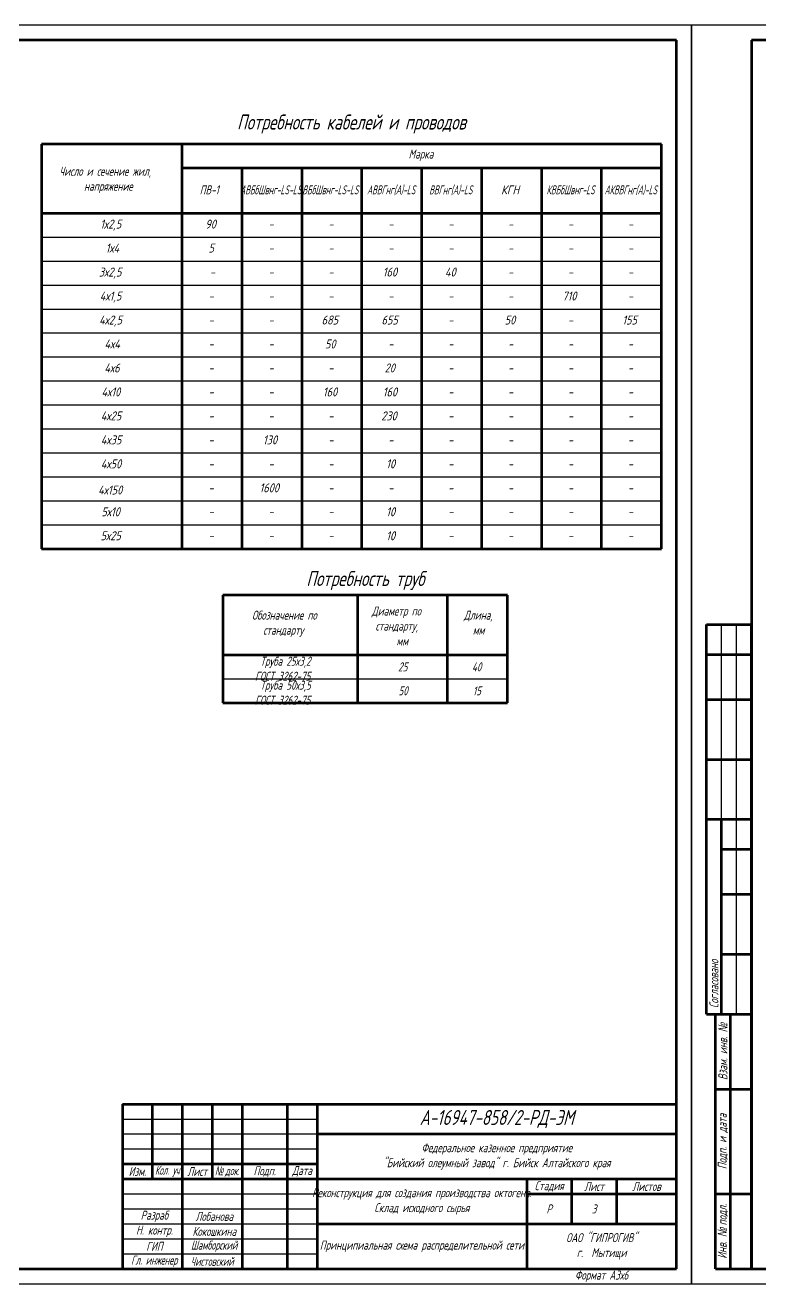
# Model space of a CAD drawing. Header units: millimetres. Extents: x -10490 to 5162, y -5053 to 76.
# Drawn here: x -7741.5 to -7496.2, y -814.1 to -394.1 of the extents above; entities that cross this region are included whole.
import ezdxf
from ezdxf.enums import TextEntityAlignment as Align

# ---------------------------------------------------------------- set-up
doc = ezdxf.new("R2010")
doc.units = ezdxf.units.MM
for name, color, linetype, lineweight in [('Рамка толстая', 7, 'Continuous', 60), ('Рамка тонкая', 5, 'Continuous', 25), ('ТаБлица', 253, 'Continuous', 25), ('Текст', 2, 'Continuous', 25), ('Штампы', 252, 'Continuous', 25)]:
    doc.layers.add(name, color=color, linetype=linetype, lineweight=lineweight)
doc.styles.add('SIMPLEX', font='simplex.shx', dxfattribs={"width": 0.7, "oblique": 15})

# ---------------------------------------------------------------- blocks, each defined once
blk = doc.blocks.new('A$C0CDB385D')
at = {"layer": 'Рамка толстая'}
for p, q in [((20, 415), (20, 5)), ((589, 415), (20, 415)), ((20, 5), (589, 5))]:
    blk.add_line(p, q, dxfattribs=at)
at = {"layer": 'Рамка тонкая'}
for p, q in [((0, 420), (0, 0)), ((594, 420), (0, 420)), ((0, 0), (594, 0))]:
    blk.add_line(p, q, dxfattribs=at)
blk = doc.blocks.new('A$C4AAC7058')
at = {"layer": 'Рамка толстая'}
for p, q in [((1778, 415), (20, 415)), ((1778, 5), (1778, 415)), ((20, 5), (1778, 5))]:
    blk.add_line(p, q, dxfattribs=at)
at = {"layer": 'Рамка тонкая'}
for p, q in [((1783, 420), (0, 420)), ((1783, 0), (1783, 420)), ((0, 0), (1783, 0))]:
    blk.add_line(p, q, dxfattribs=at)

msp = doc.modelspace()

# ---------------------------------------------------------------- linework, layer by layer
at = {"layer": 'Рамка тонкая'}
for p, q in [((-7736.04361, -464.85838), (-7529.04361, -464.85838)), ((-7736.04361, -472.85838), (-7529.04361, -472.85838)), ((-7736.04361, -480.85838), (-7529.04361, -480.85838)), ((-7736.04361, -488.85838), (-7529.04361, -488.85838)), ((-7736.04361, -496.85838), (-7529.04361, -496.85838)), ((-7736.04361, -504.85838), (-7529.04361, -504.85838)), ((-7736.04361, -512.85838), (-7529.04361, -512.85838)), ((-7736.04361, -520.85838), (-7529.04361, -520.85838)), ((-7736.04361, -528.85838), (-7529.04361, -528.85838)), ((-7736.04361, -536.85838), (-7529.04361, -536.85838)), ((-7736.04361, -544.85838), (-7529.04361, -544.85838)), ((-7736.04361, -552.85838), (-7529.04361, -552.85838)), ((-7736.04361, -560.85838), (-7529.04361, -560.85838)), ((-7675.47506, -612.30726), (-7580.47506, -612.30726))]:
    msp.add_line(p, q, dxfattribs=at)
at = {"layer": 'ТаБлица', "lineweight": 60}
for p, q in [((-7529.04361, -433.85838), (-7736.04361, -433.85838)), ((-7736.04361, -433.85838), (-7736.04361, -568.85838)), ((-7689.04361, -568.85838), (-7689.04361, -433.85838)), ((-7529.04361, -568.85838), (-7529.04361, -433.85838)), ((-7529.04361, -441.85838), (-7689.04361, -441.85838)), ((-7669.04361, -568.85838), (-7669.04361, -441.85838)), ((-7649.04361, -568.85838), (-7649.04361, -441.85838)), ((-7629.04361, -568.85838), (-7629.04361, -441.85838)), ((-7609.04361, -568.85838), (-7609.04361, -441.85838)), ((-7589.04361, -568.85838), (-7589.04361, -441.85838)), ((-7569.04361, -568.85838), (-7569.04361, -441.85838)), ((-7549.04361, -568.85838), (-7549.04361, -441.85838)), ((-7736.04361, -456.85838), (-7529.04361, -456.85838)), ((-7736.04361, -568.85838), (-7529.04361, -568.85838)), ((-7675.47506, -584.30726), (-7675.47506, -620.30726)), ((-7580.47506, -584.30726), (-7675.47506, -584.30726)), ((-7630.47506, -620.30726), (-7630.47506, -584.30726)), ((-7600.47506, -620.30726), (-7600.47506, -584.30726)), ((-7580.47506, -620.30726), (-7580.47506, -584.30726)), ((-7675.47506, -604.30726), (-7630.47506, -604.30726)), ((-7630.47506, -604.30726), (-7600.47506, -604.30726)), ((-7600.47506, -604.30726), (-7580.47506, -604.30726)), ((-7675.47506, -620.30726), (-7580.47506, -620.30726))]:
    msp.add_line(p, q, dxfattribs=at)
at = {"layer": 'Штампы', "lineweight": 60}
for p, q in [((-7514.04361, -724.14685), (-7514.04361, -594.14685)), ((-7514.04361, -594.14685), (-7499.04361, -594.14685)), ((-7499.04361, -724.14685), (-7499.04361, -594.14685)), ((-7514.04361, -604.14685), (-7499.04361, -604.14685)), ((-7514.04361, -619.14685), (-7499.04361, -619.14685)), ((-7514.04361, -639.14685), (-7499.04361, -639.14685)), ((-7514.04361, -659.14685), (-7499.04361, -659.14685)), ((-7509.04361, -724.14685), (-7509.04361, -659.14685)), ((-7509.04361, -669.14685), (-7499.04361, -669.14685)), ((-7509.04361, -684.14685), (-7499.04361, -684.14685)), ((-7509.04361, -704.14685), (-7499.04361, -704.14685)), ((-7514.04361, -724.14685), (-7499.04361, -724.14685)), ((-7511.04361, -809.14685), (-7511.04361, -724.14685)), ((-7511.04361, -724.14685), (-7499.04361, -724.14685)), ((-7506.04361, -809.14685), (-7506.04361, -724.14685)), ((-7499.04361, -809.14685), (-7499.04361, -724.14685)), ((-7511.04361, -749.14685), (-7499.04361, -749.14685)), ((-7709.04362, -754.14683), (-7524.04362, -754.14683)), ((-7709.04362, -754.14683), (-7709.04362, -809.14683)), ((-7699.04362, -754.14683), (-7699.04362, -779.14683)), ((-7689.04362, -754.14683), (-7689.04362, -809.14683)), ((-7679.04362, -754.14683), (-7679.04362, -779.14683)), ((-7669.04362, -754.14683), (-7669.04362, -809.14683)), ((-7654.04362, -754.14683), (-7654.04362, -809.14683)), ((-7644.04362, -754.14683), (-7644.04362, -809.14683)), ((-7644.04362, -764.14683), (-7524.04362, -764.14683)), ((-7709.04362, -774.14683), (-7644.04362, -774.14683)), ((-7709.04362, -779.14683), (-7524.04362, -779.14683)), ((-7574.04362, -779.14683), (-7574.04362, -809.14683)), ((-7559.04362, -779.14683), (-7559.04362, -794.14683)), ((-7544.04362, -779.14683), (-7544.04362, -794.14683)), ((-7574.04362, -784.14683), (-7524.04362, -784.14683)), ((-7511.04361, -784.14685), (-7499.04361, -784.14685)), ((-7644.04362, -794.14683), (-7524.04362, -794.14683)), ((-7511.04361, -809.14685), (-7499.04361, -809.14685))]:
    msp.add_line(p, q, dxfattribs=at)
at = {"layer": 'Штампы', "color": 5, "lineweight": 25}
for p, q in [((-7509.04361, -659.14685), (-7509.04361, -594.14685)), ((-7504.04361, -724.14685), (-7504.04361, -594.14685)), ((-7709.04362, -759.14683), (-7644.04362, -759.14683)), ((-7709.04362, -764.14683), (-7644.04362, -764.14683)), ((-7709.04362, -769.14683), (-7644.04362, -769.14683)), ((-7709.04362, -784.14683), (-7644.04362, -784.14683)), ((-7709.04362, -789.14683), (-7644.04362, -789.14683)), ((-7709.04362, -794.14683), (-7644.04362, -794.14683)), ((-7709.04362, -799.14683), (-7644.04362, -799.14683)), ((-7709.04362, -804.14683), (-7644.04362, -804.14683))]:
    msp.add_line(p, q, dxfattribs=at)

# ---------------------------------------------------------------- block references
for name, p in [('A$C4AAC7058', (-9302.04361, -814.14685)), ('A$C0CDB385D', (-7519.0436, -814.14684))]:
    msp.add_blockref(name, p)

# ---------------------------------------------------------------- texts
at = {"layer": 'Текст', "style": 'SIMPLEX', "oblique": 15, "width": 0.7}
for s, p in [('Потребность кабелей и проводов', (-7632.54361, -428.96999)), ('Потребность труб', (-7627.90857, -581.29582))]:
    msp.add_text(s, height=5, dxfattribs=at).set_placement(p, align=Align.CENTER)
at = {"layer": 'Текст', "char_height": 3, "attachment_point": 1, "style": 'SIMPLEX'}
for s, width, heights, insert in [('\\pi75.009;Марка', 159.4541864, [4.4326], (-7688.4978, -435.65082)), ('\\pi4.9723;Число и сечение жил, \\P\\pi13.209;напряжение', 45, [10.20556], (-7735.04361, -441.38797)), ('\\pi5.2752;ПВ-1', 18.4541864, [4.4326], (-7688.4978, -447.59281)), ('\\pi-1.2246;{\\W0.5;АВБбШвнг-LS-LS}', 18.4541864, [4.4326], (-7668.4978, -447.59281)), ('\\pi-0.47456;{\\W0.5;ВБбШвнг-LS-LS}', 18.4541864, [4.4326], (-7648.4978, -447.59281)), ('\\pi1.1326;{\\W0.5;АВВГнг(А)-LS}', 18.4541864, [4.4326], (-7628.4978, -447.59281)), ('\\pi1.8826;{\\W0.5;ВВГнг(А)-LS}', 18.4541864, [4.4326], (-7608.4978, -447.59281)), ('\\pi5.9109;{\\W0.8;КГН}', 18.4541864, [4.4326], (-7588.4978, -447.59281)), ('\\pi1.0612;{\\W0.5;КВБбШвнг-LS}', 18.4541864, [4.4326], (-7568.4978, -447.59281)), ('\\pi0.4183;{\\W0.5;АКВВГнг(А)-LS}', 18.4541864, [4.4326], (-7548.4978, -447.59281)), ('\\pi19.054;{\\W0.8;1х2,5}', 46.4541864, [4.4326], (-7735.4978, -459.03178)), ('\\pi7.1306;{\\W0.8;90}', 18.4541864, [4.4326], (-7688.4978, -459.03178)), ('\\pi8.1985;{\\W0.8;-}', 18.4541864, [4.4326], (-7668.4978, -459.03178)), ('\\pi8.1985;{\\W0.8;-}', 18.4541864, [4.4326], (-7648.4978, -459.03178)), ('\\pi8.1985;{\\W0.8;-}', 18.4541864, [4.4326], (-7628.4978, -459.03178)), ('\\pi8.1985;{\\W0.8;-}', 18.4541864, [4.4326], (-7608.4978, -459.03178)), ('\\pi8.1985;{\\W0.8;-}', 18.4541864, [4.4326], (-7588.4978, -459.03178)), ('\\pi8.1985;{\\W0.8;-}', 18.4541864, [4.4326], (-7568.4978, -459.03178)), ('\\pi8.1985;{\\W0.8;-}', 18.4541864, [4.4326], (-7548.4978, -459.03178)), ('\\pi20.865;{\\W0.8;1х4}', 46.4541864, [4.4326], (-7735.4978, -467.03178)), ('\\pi8.216;{\\W0.8;5}', 18.4541864, [4.4326], (-7688.4978, -467.03178)), ('\\pi8.1985;{\\W0.8;-}', 18.4541864, [4.4326], (-7668.4978, -467.03178)), ('\\pi8.1985;{\\W0.8;-}', 18.4541864, [4.4326], (-7648.4978, -467.03178)), ('\\pi8.1985;{\\W0.8;-}', 18.4541864, [4.4326], (-7628.4978, -467.03178)), ('\\pi8.1985;{\\W0.8;-}', 18.4541864, [4.4326], (-7608.4978, -467.03178)), ('\\pi8.1985;{\\W0.8;-}', 18.4541864, [4.4326], (-7588.4978, -467.03178)), ('\\pi8.1985;{\\W0.8;-}', 18.4541864, [4.4326], (-7568.4978, -467.03178)), ('\\pi8.1985;{\\W0.8;-}', 18.4541864, [4.4326], (-7548.4978, -467.03178)), ('\\pi18.616;{\\W0.8;3х2,5}', 46.4541864, [4.4326], (-7735.4978, -475.03178)), ('\\pi8.1985;{\\W0.8;-}', 18.4541864, [4.4326], (-7688.00727, -475.03178)), ('\\pi8.1985;{\\W0.8;-}', 18.4541864, [4.4326], (-7668.4978, -475.03178)), ('\\pi8.1985;{\\W0.8;-}', 18.4541864, [4.4326], (-7648.4978, -475.03178)), ('\\pi6.3874;{\\W0.8;160}', 18.4541864, [4.4326], (-7628.4978, -475.03178)), ('\\pi7.15;{\\W0.8;40}', 18.4541864, [4.4326], (-7608.4978, -475.03178)), ('\\pi8.1985;{\\W0.8;-}', 18.4541864, [4.4326], (-7588.4978, -475.03178)), ('\\pi8.1985;{\\W0.8;-}', 18.4541864, [4.4326], (-7568.4978, -475.03178)), ('\\pi8.1985;{\\W0.8;-}', 18.4541864, [4.4326], (-7548.4978, -475.03178)), ('\\pi18.902;{\\W0.8;4х1,5}', 46.4541864, [4.4326], (-7735.4978, -483.03178)), ('\\pi8.1985;{\\W0.8;-}', 18.4541864, [4.4326], (-7688.4978, -483.03178)), ('\\pi8.1985;{\\W0.8;-}', 18.4541864, [4.4326], (-7668.4978, -483.03178)), ('\\pi8.1985;{\\W0.8;-}', 18.4541864, [4.4326], (-7648.4978, -483.03178)), ('\\pi8.1985;{\\W0.8;-}', 18.4541864, [4.4326], (-7628.4978, -483.03178)), ('\\pi8.1985;{\\W0.8;-}', 18.4541864, [4.4326], (-7608.4978, -483.03178)), ('\\pi8.1985;{\\W0.8;-}', 18.4541864, [4.4326], (-7588.4978, -483.03178)), ('\\pi6.3303;{\\W0.8;710}', 18.4541864, [4.4326], (-7568.4978, -483.03178)), ('\\pi8.1985;{\\W0.8;-}', 18.4541864, [4.4326], (-7548.4978, -483.03178)), ('\\pi18.673;{\\W0.8;4х2,5}', 46.4541864, [4.4326], (-7735.4978, -491.03178)), ('\\pi5.9683;{\\W0.8;685}', 18.4541864, [4.4326], (-7648.4978, -491.03178)), ('\\pi5.9683;{\\W0.8;655}', 18.4541864, [4.4326], (-7628.4978, -491.03178)), ('\\pi7.0926;{\\W0.8;50}', 18.4541864, [4.4326], (-7588.4978, -491.03178)), ('\\pi6.368;{\\W0.8;155}', 18.4541864, [4.4326], (-7548.4978, -491.03178)), ('\\pi8.1985;{\\W0.8;-}', 18.4541864, [4.4326], (-7688.4978, -491.03178)), ('\\pi8.1985;{\\W0.8;-}', 18.4541864, [4.4326], (-7668.4978, -491.03178)), ('\\pi8.1985;{\\W0.8;-}', 18.4541864, [4.4326], (-7608.4978, -491.03178)), ('\\pi8.1985;{\\W0.8;-}', 18.4541864, [4.4326], (-7568.4978, -491.03178)), ('\\pi20.484;{\\W0.8;4х4}', 46.4541864, [4.4326], (-7735.4978, -499.03178)), ('\\pi7.0926;{\\W0.8;50}', 18.4541864, [4.4326], (-7648.4978, -499.03178)), ('\\pi8.1985;{\\W0.8;-}', 18.4541864, [4.4326], (-7688.4978, -499.03178)), ('\\pi8.1985;{\\W0.8;-}', 18.4541864, [4.4326], (-7668.4978, -499.03178)), ('\\pi8.1985;{\\W0.8;-}', 18.4541864, [4.4326], (-7628.4978, -499.03178)), ('\\pi8.1985;{\\W0.8;-}', 18.4541864, [4.4326], (-7608.4978, -499.03178)), ('\\pi8.1985;{\\W0.8;-}', 18.4541864, [4.4326], (-7588.4978, -499.03178)), ('\\pi8.1985;{\\W0.8;-}', 18.4541864, [4.4326], (-7568.4978, -499.03178)), ('\\pi8.1985;{\\W0.8;-}', 18.4541864, [4.4326], (-7548.4978, -499.03178)), ('\\pi20.445;{\\W0.8;4х6}', 46.4541864, [4.4326], (-7735.4978, -507.03178)), ('\\pi7.016;{\\W0.8;20}', 18.4541864, [4.4326], (-7628.4978, -507.03178)), ('\\pi8.1985;{\\W0.8;-}', 18.4541864, [4.4326], (-7688.4978, -507.03178)), ('\\pi8.1985;{\\W0.8;-}', 18.4541864, [4.4326], (-7668.4978, -507.03178)), ('\\pi8.1985;{\\W0.8;-}', 18.4541864, [4.4326], (-7648.4978, -507.03178)), ('\\pi8.1985;{\\W0.8;-}', 18.4541864, [4.4326], (-7608.4978, -507.03178)), ('\\pi8.1985;{\\W0.8;-}', 18.4541864, [4.4326], (-7588.4978, -507.03178)), ('\\pi8.1985;{\\W0.8;-}', 18.4541864, [4.4326], (-7568.4978, -507.03178)), ('\\pi8.1985;{\\W0.8;-}', 18.4541864, [4.4326], (-7548.4978, -507.03178)), ('\\pi19.493;{\\W0.8;4х10}', 46.4541864, [4.4326], (-7735.4978, -515.03178)), ('\\pi6.3874;{\\W0.8;160}', 18.4541864, [4.4326], (-7648.4978, -515.03178)), ('\\pi6.3874;{\\W0.8;160}', 18.4541864, [4.4326], (-7628.4978, -515.03178)), ('\\pi8.1985;{\\W0.8;-}', 18.4541864, [4.4326], (-7688.4978, -515.03178)), ('\\pi8.1985;{\\W0.8;-}', 18.4541864, [4.4326], (-7668.4978, -515.03178)), ('\\pi8.1985;{\\W0.8;-}', 18.4541864, [4.4326], (-7608.4978, -515.03178)), ('\\pi8.1985;{\\W0.8;-}', 18.4541864, [4.4326], (-7588.4978, -515.03178)), ('\\pi8.1985;{\\W0.8;-}', 18.4541864, [4.4326], (-7568.4978, -515.03178)), ('\\pi8.1985;{\\W0.8;-}', 18.4541864, [4.4326], (-7548.4978, -515.03178)), ('\\pi19.245;{\\W0.8;4х25}', 46.4541864, [4.4326], (-7735.4978, -523.03178)), ('\\pi8.1985;{\\W0.8;-}', 18.4541864, [4.4326], (-7688.4978, -523.03178)), ('\\pi8.1985;{\\W0.8;-}', 18.4541864, [4.4326], (-7668.4978, -523.03178)), ('\\pi8.1985;{\\W0.8;-}', 18.4541864, [4.4326], (-7648.4978, -523.03178)), ('\\pi5.8732;{\\W0.8;230}', 18.4541864, [4.4326], (-7628.4978, -523.03178)), ('\\pi8.1985;{\\W0.8;-}', 18.4541864, [4.4326], (-7608.4978, -523.03178)), ('\\pi8.1985;{\\W0.8;-}', 18.4541864, [4.4326], (-7588.4978, -523.03178)), ('\\pi8.1985;{\\W0.8;-}', 18.4541864, [4.4326], (-7568.4978, -523.03178)), ('\\pi8.1985;{\\W0.8;-}', 18.4541864, [4.4326], (-7548.4978, -523.03178)), ('\\pi19.245;{\\W0.8;4х35}', 46.4541864, [4.4326], (-7735.4978, -531.03178)), ('\\pi8.1985;{\\W0.8;-}', 18.4541864, [4.4326], (-7688.4978, -531.03178)), ('\\pi6.3874;{\\W0.8;130}', 18.4541864, [4.4326], (-7668.4978, -531.03178)), ('\\pi8.1985;{\\W0.8;-}', 18.4541864, [4.4326], (-7648.4978, -531.03178)), ('\\pi8.1985;{\\W0.8;-}', 18.4541864, [4.4326], (-7628.4978, -531.03178)), ('\\pi8.1985;{\\W0.8;-}', 18.4541864, [4.4326], (-7608.4978, -531.03178)), ('\\pi8.1985;{\\W0.8;-}', 18.4541864, [4.4326], (-7588.4978, -531.03178)), ('\\pi8.1985;{\\W0.8;-}', 18.4541864, [4.4326], (-7568.4978, -531.03178)), ('\\pi8.1985;{\\W0.8;-}', 18.4541864, [4.4326], (-7548.4978, -531.03178)), ('\\pi19.264;{\\W0.8;4х50}', 46.4541864, [4.4326], (-7735.4978, -539.03178)), ('\\pi8.1985;{\\W0.8;-}', 18.4541864, [4.4326], (-7688.4978, -539.03178)), ('\\pi8.1985;{\\W0.8;-}', 18.4541864, [4.4326], (-7668.4978, -539.03178)), ('\\pi8.1985;{\\W0.8;-}', 18.4541864, [4.4326], (-7648.4978, -539.03178)), ('\\pi7.5303;{\\W0.8;10}', 18.4541864, [4.4326], (-7628.4978, -539.03178)), ('\\pi8.1985;{\\W0.8;-}', 18.4541864, [4.4326], (-7608.4978, -539.03178)), ('\\pi8.1985;{\\W0.8;-}', 18.4541864, [4.4326], (-7588.4978, -539.03178)), ('\\pi8.1985;{\\W0.8;-}', 18.4541864, [4.4326], (-7568.4978, -539.03178)), ('\\pi8.1985;{\\W0.8;-}', 18.4541864, [4.4326], (-7548.4978, -539.03178)), ('\\pi18.35;{\\W0.8;4х150}', 46.4541864, [4.4326], (-7735.4978, -547.75656)), ('\\pi8.1985;{\\W0.8;-}', 18.4541864, [4.4326], (-7688.4978, -547.03178)), ('\\pi5.2446;{\\W0.8;1600}', 18.4541864, [4.4326], (-7668.4978, -547.03178)), ('\\pi8.1985;{\\W0.8;-}', 18.4541864, [4.4326], (-7648.4978, -547.03178)), ('\\pi8.1985;{\\W0.8;-}', 18.4541864, [4.4326], (-7628.4978, -547.03178)), ('\\pi8.1985;{\\W0.8;-}', 18.4541864, [4.4326], (-7608.4978, -547.03178)), ('\\pi8.1985;{\\W0.8;-}', 18.4541864, [4.4326], (-7588.4978, -547.03178)), ('\\pi8.1985;{\\W0.8;-}', 18.4541864, [4.4326], (-7568.4978, -547.03178)), ('\\pi8.1985;{\\W0.8;-}', 18.4541864, [4.4326], (-7548.4978, -547.03178)), ('\\pi19.435;{\\W0.8;5х10}', 46.4541864, [4.4326], (-7735.4978, -555.03178)), ('\\pi8.1985;{\\W0.8;-}', 18.4541864, [4.4326], (-7688.4978, -555.03178)), ('\\pi8.1985;{\\W0.8;-}', 18.4541864, [4.4326], (-7668.4978, -555.03178)), ('\\pi8.1985;{\\W0.8;-}', 18.4541864, [4.4326], (-7648.4978, -555.03178)), ('\\pi7.5303;{\\W0.8;10}', 18.4541864, [4.4326], (-7628.4978, -555.03178)), ('\\pi8.1985;{\\W0.8;-}', 18.4541864, [4.4326], (-7608.4978, -555.03178)), ('\\pi8.1985;{\\W0.8;-}', 18.4541864, [4.4326], (-7588.4978, -555.03178)), ('\\pi8.1985;{\\W0.8;-}', 18.4541864, [4.4326], (-7568.4978, -555.03178)), ('\\pi8.1985;{\\W0.8;-}', 18.4541864, [4.4326], (-7548.4978, -555.03178)), ('\\pi19.187;{\\W0.8;5х25}', 46.4541864, [4.4326], (-7735.4978, -563.03178)), ('\\pi8.1985;{\\W0.8;-}', 18.4541864, [4.4326], (-7688.4978, -563.03178)), ('\\pi8.1985;{\\W0.8;-}', 18.4541864, [4.4326], (-7668.4978, -563.03178)), ('\\pi8.1985;{\\W0.8;-}', 18.4541864, [4.4326], (-7648.4978, -563.03178)), ('\\pi7.5303;{\\W0.8;10}', 18.4541864, [4.4326], (-7628.4978, -563.03178)), ('\\pi8.1985;{\\W0.8;-}', 18.4541864, [4.4326], (-7608.4978, -563.03178)), ('\\pi8.1985;{\\W0.8;-}', 18.4541864, [4.4326], (-7588.4978, -563.03178)), ('\\pi8.1985;{\\W0.8;-}', 18.4541864, [4.4326], (-7568.4978, -563.03178)), ('\\pi8.1985;{\\W0.8;-}', 18.4541864, [4.4326], (-7548.4978, -563.03178)), ('\\pi8.7352;Обозначение по \\P\\pi12.439;стандарту', 43, [10.20556], (-7674.47506, -589.51808)), ('\\pi3.7129;Диаметр по \\P\\pi4.9395;стандарту,\\P\\pi11.932;мм', 28, [13.51971], (-7629.47506, -588.15596)), ('\\pi4.4543;Длина,\\P\\pi7.4321;мм', 19, [10.20556], (-7599.47506, -589.51808)), ('\\pi12.498;25', 29, [3.68636], (-7629.47506, -606.7685)), ('\\pi7.1586;40', 18, [3.68636], (-7599.47506, -606.7685)), ('\\pi12.601;50', 29, [3.68636], (-7629.47506, -614.7685)), ('\\pi7.4481;15', 18, [3.68636], (-7599.47506, -614.7685))]:
    msp.add_mtext_dynamic_manual_height_columns(s, width=width, gutter_width=12.5, heights=heights, dxfattribs=dict(at, insert=insert))
at = {"layer": 'Текст'}
note = msp.add_mtext_dynamic_manual_height_columns('\\pi11.475;Труба 25х3,2 \\P', width=43, gutter_width=12.5, heights=[7.4186, 0], dxfattribs=dict(at, insert=(-7674.47506, -604.88866), char_height=3, attachment_point=1, style='SIMPLEX'))
for column, words in zip(note.columns.linked_columns, ['\\pi9.6981;ГОСТ 3262-75']):
    column.text = words
note = msp.add_mtext_dynamic_manual_height_columns('\\pi11.448;Труба 50х3,5 \\P', width=43, gutter_width=12.5, heights=[7.4186, 0], dxfattribs=dict(at, insert=(-7674.47506, -612.88866), char_height=3, attachment_point=1, style='SIMPLEX'))
for column, words in zip(note.columns.linked_columns, ['\\pi9.6981;ГОСТ 3262-75']):
    column.text = words
at = {"layer": 'Штампы', "color": 2, "char_height": 3, "rotation": 90, "style": 'SIMPLEX'}
for s, insert, width, attachment_point in [('Согласовано', (-7511.54361, -722.14685), 61, 4), ('Взам. инв. {\\fArial|b0|i0|c204|p34;№}', (-7508.54361, -736.64685), 25, 5), ('Подп. и дата', (-7508.54361, -766.64685), 35, 5), ('Инв. {\\fArial|b0|i0|c204|p34;№ }подл.', (-7508.54361, -796.64685), 25, 5)]:
    msp.add_mtext(s, dxfattribs=dict(at, insert=insert, width=width, attachment_point=attachment_point))
at = {"layer": 'Штампы', "color": 2, "attachment_point": 5, "style": 'SIMPLEX'}
for s, insert, char_height, width in [('А-16947-858/2-РД-ЭМ', (-7584.04362, -759.14684), 5, 120), ('Федеральное казенное предприятие\\P"Бийский олеумный завод" г. Бийск Алтайского края', (-7584.04362, -771.64683), 3, 120), ('Изм.', (-7704.04362, -776.64683), 3, 10), ('{\\W0.5;Кол. уч}', (-7694.04362, -776.64683), 3, 10), ('{\\W0.7;Лист}', (-7684.04362, -776.64683), 3, 10), ('{\\fArial|b0|i0|c204|p34;\\W0.6;№ \\Fsimplex|c204;док.}', (-7674.04362, -776.64683), 3, 10), ('Подп.', (-7661.54362, -776.64683), 3, 15), ('{\\W0.7;Дата}', (-7649.04362, -776.64683), 3, 10), ('Стадия', (-7566.54362, -781.64683), 3, 15), ('Лист', (-7551.54362, -781.64683), 3, 15), ('Листов', (-7534.04362, -781.64683), 3, 20), ('Реконструкция для создания производства октогена. \\PСклад исходного сырья', (-7609.04362, -786.64683), 3, 70), ('Р', (-7566.54362, -789.14683), 3, 15), ('3', (-7551.54362, -789.14683), 3, 15), (' Разраб', (-7699.04362, -791.64683), 3, 20), (' Лобанова', (-7679.04362, -791.64683), 3, 20), (' Н. контр.', (-7699.04362, -796.64683), 3, 20), (' Кокошкина', (-7679.04362, -796.64683), 3, 20), ('ОАО "ГИПРОГИВ"\\Pг.  Мытищи', (-7549.04362, -801.64683), 3, 50), (' ГИП', (-7699.04362, -801.64683), 3, 20), ('{\\W0.6; Шамборский}', (-7679.04362, -801.64683), 3, 20), ('Принципиальная схема распределительной сети', (-7609.04362, -801.64683), 3, 70), ('{\\W0.6; Гл. инженер}', (-7699.04362, -806.64683), 3, 20), ('{\\W0.6;Чистовский}', (-7679.04362, -806.64683), 3, 20), ('Формат А3х6', (-7549.04362, -811.64683), 3, 50)]:
    msp.add_mtext(s, dxfattribs=dict(at, insert=insert, char_height=char_height, width=width))

doc.saveas('drawing.dxf')
